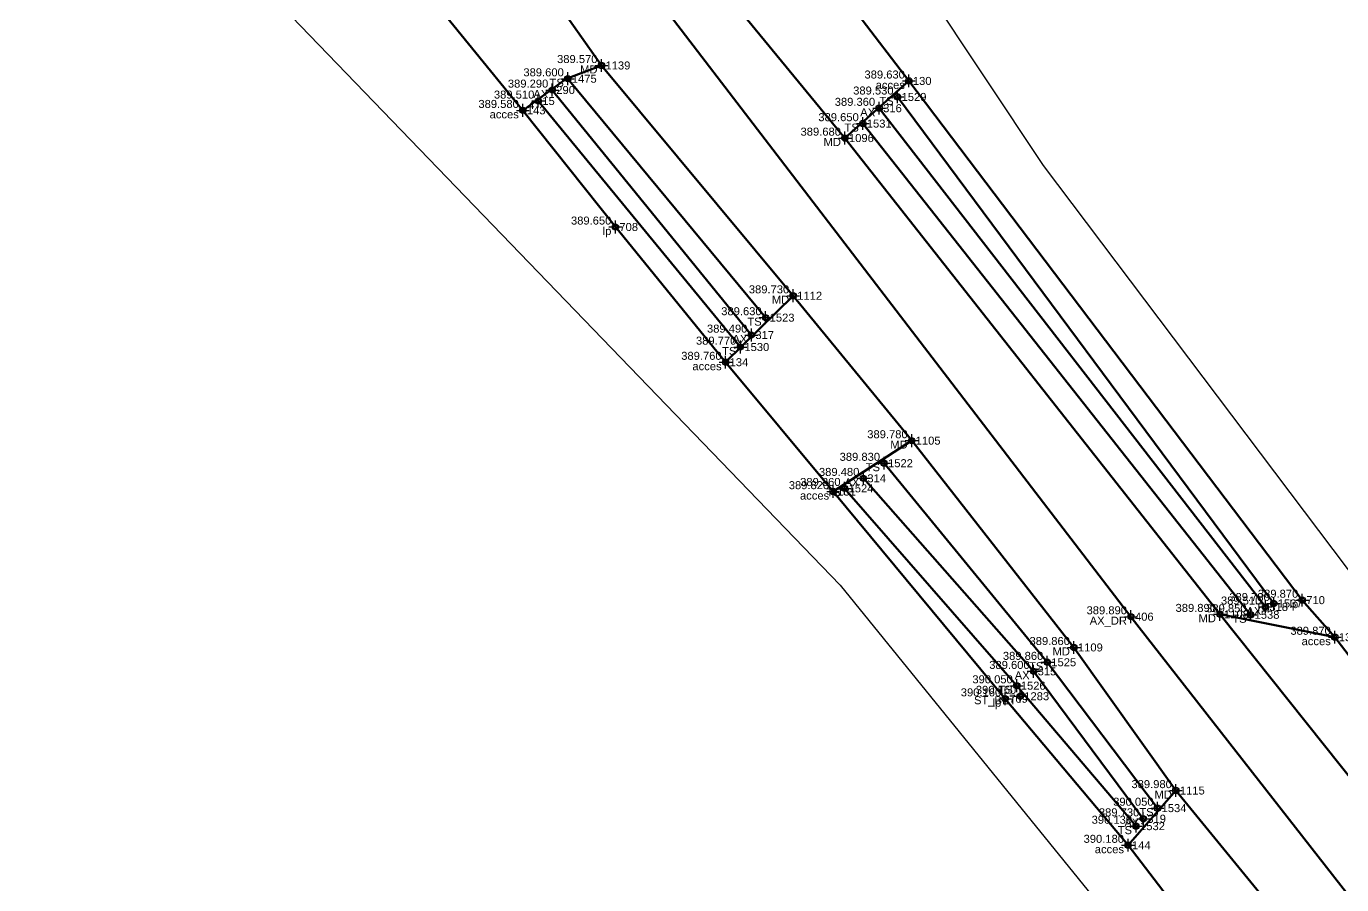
# Model space of a CAD drawing. Extents: x 396921 to 401273, y 555385 to 556691.
# Drawn here: x 400923.39 to 400964.47, y 555852.28 to 555879.1 of the extents above; entities that cross this region are included whole.
import ezdxf
from ezdxf.enums import TextEntityAlignment as Align

# ---------------------------------------------------------------- set-up
doc = ezdxf.new("R2010")
doc.units = 0
doc.header["$PDMODE"] = 34
doc.header["$PDSIZE"] = 0.2
for name, color, linetype in [('Boundary', 30, 'Continuous'), ('TOPO_CERC', 1, 'Continuous'), ('TOPO_CODE', 7, 'Continuous'), ('TOPO_ELEVATION', 7, 'Continuous'), ('TOPO_POINT_ID', 7, 'Continuous'), ('TOPO_POINTS', 7, 'Continuous'), ('TOPO_SYMBOL', 1, 'Continuous')]:
    doc.layers.add(name, color=color, linetype=linetype)
doc.layers.add('RO-LINES-LIN', color=7, linetype='Continuous', lineweight=25)
doc.styles.get("Standard").update_dxf_attribs({"font": 'arial.ttf'})

# ---------------------------------------------------------------- blocks, each defined once
blk = doc.blocks.new('PUNCTOPO')
at = {"layer": 'TOPO_CERC'}
blk.add_circle((0, 0), 0.25, dxfattribs=at)
at = {"layer": 'TOPO_SYMBOL'}
blk.add_point((0, 0), dxfattribs=at)

msp = doc.modelspace()

# ---------------------------------------------------------------- linework, layer by layer
at = {"layer": 'Boundary'}
for points in [[(400914.139, 555918.105), (400906.84, 555905.254), (400912.723, 555893.057), (400924.923, 555886.414), (400948.808, 555861.635), (400966.696, 555839.61), (400988.509, 555807.328), (400999.853, 555778.651), (401007.816, 555755.408), (401009.294, 555747.397), (400987.444, 555710.636), (400981.654, 555699.793), (400974.272, 555671.989), (400967.31, 555636.754), (400954.879, 555594.443), (400950.6, 555586.957), (400923.284, 555564.028), (400916.223, 555556.649), (400872.547, 555519.805), (400845.339, 555491.107), (400810.831, 555455.028), (400778.653, 555432.442), (400779.421, 555422.723), (400782.27, 555419.966)], [(400936.803, 555916.417), (400940.45, 555896.857), (400955.15, 555874.748), (400979.121, 555842.955), (400995.147, 555822.749), (401005.034, 555798.429), (401024.171, 555756.761), (401026.643, 555745.707), (401022.477, 555737.719), (401016.363, 555733.167), (401001.264, 555706.205), (400990.466, 555682.016), (400983.029, 555647.346), (400975.315, 555609.942)]]:
    msp.add_lwpolyline(points, dxfattribs=at)
at = {"layer": 'RO-LINES-LIN', "lineweight": 100}
for points in [[(400926.358, 555917.661, 389.16), (400924.894, 555909.885, 389.28), (400938.756, 555885.63, 389.47), (400957.891, 555860.655, 389.89), (400979.166, 555833.418, 390.33), (400989.095, 555819.7, 390.55), (400993.406, 555811.068, 390.67), (401008.031, 555776.415, 391.31), (401016.456, 555748.76, 391.64), (401014.058, 555742.784, 391.83), (401000.415, 555718.017, 392.52), (400986.501, 555691.36, 393.45), (400983.537, 555680.832, 393.92), (400978.289, 555656.588, 394.58), (400966.796, 555609.71, 395.51)], [(400928.966, 555916.78, 389.14), (400929.609, 555910.614, 389.14), (400934.881, 555897.968, 389.26), (400937.374, 555892.188, 389.31), (400940.326, 555886.971, 389.44), (400945.383, 555879.958, 389.61), (400948.957, 555875.608, 389.68), (400960.67, 555860.73, 389.89), (400966.061, 555853.965, 389.99), (400968.31, 555851.28, 390.05), (400971.505, 555846.698, 390.19), (400981.231, 555834.056, 390.32), (400984.933, 555829.418, 390.42), (400990.427, 555821.125, 390.51), (400995.421, 555811.532, 390.65)], [(400915.3, 555896.972, 389.5), (400922.281, 555902.009, 389.32), (400931.75, 555892.171, 389.27), (400937.405, 555883.476, 389.49), (400941.353, 555877.876, 389.57), (400947.342, 555870.682, 389.73), (400951.041, 555866.155, 389.78), (400956.109, 555859.694, 389.86), (400959.293, 555855.224, 389.98), (400963.043, 555850.645, 390.09), (400977.118, 555832.451, 390.27), (400987.865, 555818.424, 390.53), (400991.284, 555811.386, 390.66), (400996.31, 555798.494, 390.82), (400998.437, 555793.137, 390.91), (401006.146, 555775.774, 391.29), (401009.104, 555769.218, 391.43), (401013.91, 555747.784, 391.75)], [(400941.353, 555877.876, 389.57), (400940.245, 555877.456, 389.574), (400938.896, 555876.474, 389.58), (400935.505, 555880.65, 389.43), (400936.834, 555881.944, 389.462), (400937.405, 555883.476, 389.49)], [(400948.957, 555875.608, 389.68), (400950.954, 555877.393, 389.63), (400947.769, 555881.573, 389.61), (400945.383, 555879.958, 389.61)], [(400940.301, 555877.462, 389.6), (400940.301, 555877.462, 389.6), (400946.48, 555869.998, 389.63)], [(400964.257, 555860.015, 389.87), (400963.241, 555861.172, 389.87), (400950.954, 555877.393, 389.63)], [(400939.38, 555876.766, 389.51), (400945.691, 555869.079, 389.77), (400945.691, 555869.079, 389.77)], [(400946.035, 555869.455, 389.49), (400946.035, 555869.455, 389.49), (400939.816, 555877.109, 389.29), (400939.816, 555877.109, 389.29)], [(400950.601, 555876.893, 389.53), (400950.601, 555876.893, 389.53), (400962.349, 555861.069, 389.78), (400962.349, 555861.069, 389.78)], [(400938.896, 555876.474, 389.58), (400941.787, 555872.83, 389.65), (400945.23, 555868.605, 389.76)], [(400962.088, 555860.959, 389.51), (400950.025, 555876.54, 389.36)], [(400961.626, 555860.715, 389.85), (400949.514, 555876.06, 389.65)], [(400945.23, 555868.605, 389.76), (400947.342, 555870.682, 389.73)], [(400951.041, 555866.155, 389.78), (400948.59, 555864.564, 389.82), (400945.23, 555868.605, 389.76)], [(400950.178, 555865.45, 389.83), (400950.178, 555865.45, 389.83), (400955.277, 555859.231, 389.86), (400958.722, 555854.674, 390.05)], [(400958.275, 555854.343, 389.73), (400958.275, 555854.343, 389.73), (400954.851, 555858.948, 389.6), (400949.532, 555864.978, 389.48), (400949.532, 555864.978, 389.48)], [(400948.59, 555864.564, 389.82), (400953.962, 555858.091, 390.16), (400957.798, 555853.515, 390.18)], [(400948.945, 555864.664, 389.86), (400954.324, 555858.499, 390.05), (400958.049, 555854.111, 390.13), (400958.049, 555854.11, 390.13)], [(400966.061, 555853.965, 389.99), (400966.651, 555854.695, 390.015), (400967.748, 555855.477, 390.05), (400964.257, 555860.015, 389.87), (400960.67, 555860.73, 389.89)], [(400959.293, 555855.224, 389.98), (400957.798, 555853.515, 390.18), (400961.025, 555849.309, 390.29), (400963.043, 555850.645, 390.09)]]:
    msp.add_polyline3d(points, dxfattribs=at)

# ---------------------------------------------------------------- block references
at = {"layer": 'TOPO_POINTS'}
ref = msp.add_blockref('PUNCTOPO', (400941.353, 555877.876, 389.57), dxfattribs=dict(at, xscale=0.25, yscale=0.25, zscale=0.25))
ref.add_attrib('POINT', '1139', dxfattribs={"layer": 'TOPO_POINT_ID', "height": 0.25}).set_placement((400941.478, 555877.876, 389.57), align=Align.MIDDLE_LEFT)
ref.add_attrib('ELEVATION', '389.570', dxfattribs={"layer": 'TOPO_ELEVATION', "height": 0.25}).set_placement((400941.228, 555877.876, 389.57), align=Align.BOTTOM_RIGHT)
ref.add_attrib('CODE', 'MD', dxfattribs={"layer": 'TOPO_CODE', "height": 0.25}).set_placement((400941.228, 555877.876, 389.57), align=Align.TOP_RIGHT)
ref = msp.add_blockref('PUNCTOPO', (400940.301, 555877.462, 389.6), dxfattribs=dict(at, xscale=0.25, yscale=0.25, zscale=0.25))
ref.add_attrib('POINT', '1475', dxfattribs={"layer": 'TOPO_POINT_ID', "height": 0.25}).set_placement((400940.426, 555877.462, 389.6), align=Align.MIDDLE_LEFT)
ref.add_attrib('ELEVATION', '389.600', dxfattribs={"layer": 'TOPO_ELEVATION', "height": 0.25}).set_placement((400940.176, 555877.462, 389.6), align=Align.BOTTOM_RIGHT)
ref.add_attrib('CODE', 'TS', dxfattribs={"layer": 'TOPO_CODE', "height": 0.25}).set_placement((400940.176, 555877.462, 389.6), align=Align.TOP_RIGHT)
ref = msp.add_blockref('PUNCTOPO', (400950.954, 555877.393, 389.63), dxfattribs=dict(at, xscale=0.25, yscale=0.25, zscale=0.25))
ref.add_attrib('POINT', '130', dxfattribs={"layer": 'TOPO_POINT_ID', "height": 0.25}).set_placement((400951.079, 555877.393, 389.63), align=Align.MIDDLE_LEFT)
ref.add_attrib('ELEVATION', '389.630', dxfattribs={"layer": 'TOPO_ELEVATION', "height": 0.25}).set_placement((400950.829, 555877.393, 389.63), align=Align.BOTTOM_RIGHT)
ref.add_attrib('CODE', 'acces', dxfattribs={"layer": 'TOPO_CODE', "height": 0.25}).set_placement((400950.829, 555877.393, 389.63), align=Align.TOP_RIGHT)
ref = msp.add_blockref('PUNCTOPO', (400939.816, 555877.109, 389.29), dxfattribs=dict(at, xscale=0.25, yscale=0.25, zscale=0.25))
ref.add_attrib('POINT', '290', dxfattribs={"layer": 'TOPO_POINT_ID', "height": 0.25}).set_placement((400939.941, 555877.109, 389.29), align=Align.MIDDLE_LEFT)
ref.add_attrib('ELEVATION', '389.290', dxfattribs={"layer": 'TOPO_ELEVATION', "height": 0.25}).set_placement((400939.691, 555877.109, 389.29), align=Align.BOTTOM_RIGHT)
ref.add_attrib('CODE', 'AX', dxfattribs={"layer": 'TOPO_CODE', "height": 0.25}).set_placement((400939.691, 555877.109, 389.29), align=Align.TOP_RIGHT)
ref = msp.add_blockref('PUNCTOPO', (400950.601, 555876.893, 389.53), dxfattribs=dict(at, xscale=0.25, yscale=0.25, zscale=0.25))
ref.add_attrib('POINT', '1529', dxfattribs={"layer": 'TOPO_POINT_ID', "height": 0.25}).set_placement((400950.726, 555876.893, 389.53), align=Align.MIDDLE_LEFT)
ref.add_attrib('ELEVATION', '389.530', dxfattribs={"layer": 'TOPO_ELEVATION', "height": 0.25}).set_placement((400950.476, 555876.893, 389.53), align=Align.BOTTOM_RIGHT)
ref.add_attrib('CODE', 'TS', dxfattribs={"layer": 'TOPO_CODE', "height": 0.25}).set_placement((400950.476, 555876.893, 389.53), align=Align.TOP_RIGHT)
ref = msp.add_blockref('PUNCTOPO', (400938.896, 555876.474, 389.58), dxfattribs=dict(at, xscale=0.25, yscale=0.25, zscale=0.25))
ref.add_attrib('POINT', '143', dxfattribs={"layer": 'TOPO_POINT_ID', "height": 0.25}).set_placement((400939.021, 555876.474, 389.58), align=Align.MIDDLE_LEFT)
ref.add_attrib('ELEVATION', '389.580', dxfattribs={"layer": 'TOPO_ELEVATION', "height": 0.25}).set_placement((400938.771, 555876.474, 389.58), align=Align.BOTTOM_RIGHT)
ref.add_attrib('CODE', 'acces', dxfattribs={"layer": 'TOPO_CODE', "height": 0.25}).set_placement((400938.771, 555876.474, 389.58), align=Align.TOP_RIGHT)
ref = msp.add_blockref('PUNCTOPO', (400939.38, 555876.766, 389.51), dxfattribs=dict(at, xscale=0.25, yscale=0.25, zscale=0.25))
ref.add_attrib('POINT', '15', dxfattribs={"layer": 'TOPO_POINT_ID', "height": 0.25}).set_placement((400939.505, 555876.766, 389.51), align=Align.MIDDLE_LEFT)
ref.add_attrib('ELEVATION', '389.510', dxfattribs={"layer": 'TOPO_ELEVATION', "height": 0.25}).set_placement((400939.255, 555876.766, 389.51), align=Align.BOTTOM_RIGHT)
ref.add_attrib('CODE', '4', dxfattribs={"layer": 'TOPO_CODE', "height": 0.25}).set_placement((400939.255, 555876.766, 389.51), align=Align.TOP_RIGHT)
ref = msp.add_blockref('PUNCTOPO', (400950.025, 555876.54, 389.36), dxfattribs=dict(at, xscale=0.25, yscale=0.25, zscale=0.25))
ref.add_attrib('POINT', '316', dxfattribs={"layer": 'TOPO_POINT_ID', "height": 0.25}).set_placement((400950.15, 555876.54, 389.36), align=Align.MIDDLE_LEFT)
ref.add_attrib('ELEVATION', '389.360', dxfattribs={"layer": 'TOPO_ELEVATION', "height": 0.25}).set_placement((400949.9, 555876.54, 389.36), align=Align.BOTTOM_RIGHT)
ref.add_attrib('CODE', 'AX', dxfattribs={"layer": 'TOPO_CODE', "height": 0.25}).set_placement((400949.9, 555876.54, 389.36), align=Align.TOP_RIGHT)
ref = msp.add_blockref('PUNCTOPO', (400949.514, 555876.06, 389.65), dxfattribs=dict(at, xscale=0.25, yscale=0.25, zscale=0.25))
ref.add_attrib('POINT', '1531', dxfattribs={"layer": 'TOPO_POINT_ID', "height": 0.25}).set_placement((400949.639, 555876.06, 389.65), align=Align.MIDDLE_LEFT)
ref.add_attrib('ELEVATION', '389.650', dxfattribs={"layer": 'TOPO_ELEVATION', "height": 0.25}).set_placement((400949.389, 555876.06, 389.65), align=Align.BOTTOM_RIGHT)
ref.add_attrib('CODE', 'TS', dxfattribs={"layer": 'TOPO_CODE', "height": 0.25}).set_placement((400949.389, 555876.06, 389.65), align=Align.TOP_RIGHT)
ref = msp.add_blockref('PUNCTOPO', (400948.957, 555875.608, 389.68), dxfattribs=dict(at, xscale=0.25, yscale=0.25, zscale=0.25))
ref.add_attrib('POINT', '1096', dxfattribs={"layer": 'TOPO_POINT_ID', "height": 0.25}).set_placement((400949.082, 555875.608, 389.68), align=Align.MIDDLE_LEFT)
ref.add_attrib('ELEVATION', '389.680', dxfattribs={"layer": 'TOPO_ELEVATION', "height": 0.25}).set_placement((400948.832, 555875.608, 389.68), align=Align.BOTTOM_RIGHT)
ref.add_attrib('CODE', 'MD', dxfattribs={"layer": 'TOPO_CODE', "height": 0.25}).set_placement((400948.832, 555875.608, 389.68), align=Align.TOP_RIGHT)
ref = msp.add_blockref('PUNCTOPO', (400941.787, 555872.83, 389.65), dxfattribs=dict(at, xscale=0.25, yscale=0.25, zscale=0.25))
ref.add_attrib('POINT', '708', dxfattribs={"layer": 'TOPO_POINT_ID', "height": 0.25}).set_placement((400941.912, 555872.83, 389.65), align=Align.MIDDLE_LEFT)
ref.add_attrib('ELEVATION', '389.650', dxfattribs={"layer": 'TOPO_ELEVATION', "height": 0.25}).set_placement((400941.662, 555872.83, 389.65), align=Align.BOTTOM_RIGHT)
ref.add_attrib('CODE', 'lp', dxfattribs={"layer": 'TOPO_CODE', "height": 0.25}).set_placement((400941.662, 555872.83, 389.65), align=Align.TOP_RIGHT)
ref = msp.add_blockref('PUNCTOPO', (400947.342, 555870.682, 389.73), dxfattribs=dict(at, xscale=0.25, yscale=0.25, zscale=0.25))
ref.add_attrib('POINT', '1112', dxfattribs={"layer": 'TOPO_POINT_ID', "height": 0.25}).set_placement((400947.467, 555870.682, 389.73), align=Align.MIDDLE_LEFT)
ref.add_attrib('ELEVATION', '389.730', dxfattribs={"layer": 'TOPO_ELEVATION', "height": 0.25}).set_placement((400947.217, 555870.682, 389.73), align=Align.BOTTOM_RIGHT)
ref.add_attrib('CODE', 'MD', dxfattribs={"layer": 'TOPO_CODE', "height": 0.25}).set_placement((400947.217, 555870.682, 389.73), align=Align.TOP_RIGHT)
ref = msp.add_blockref('PUNCTOPO', (400946.48, 555869.998, 389.63), dxfattribs=dict(at, xscale=0.25, yscale=0.25, zscale=0.25))
ref.add_attrib('POINT', '1523', dxfattribs={"layer": 'TOPO_POINT_ID', "height": 0.25}).set_placement((400946.605, 555869.998, 389.63), align=Align.MIDDLE_LEFT)
ref.add_attrib('ELEVATION', '389.630', dxfattribs={"layer": 'TOPO_ELEVATION', "height": 0.25}).set_placement((400946.355, 555869.998, 389.63), align=Align.BOTTOM_RIGHT)
ref.add_attrib('CODE', 'TS', dxfattribs={"layer": 'TOPO_CODE', "height": 0.25}).set_placement((400946.355, 555869.998, 389.63), align=Align.TOP_RIGHT)
ref = msp.add_blockref('PUNCTOPO', (400946.035, 555869.455, 389.49), dxfattribs=dict(at, xscale=0.25, yscale=0.25, zscale=0.25))
ref.add_attrib('POINT', '317', dxfattribs={"layer": 'TOPO_POINT_ID', "height": 0.25}).set_placement((400946.16, 555869.455, 389.49), align=Align.MIDDLE_LEFT)
ref.add_attrib('ELEVATION', '389.490', dxfattribs={"layer": 'TOPO_ELEVATION', "height": 0.25}).set_placement((400945.91, 555869.455, 389.49), align=Align.BOTTOM_RIGHT)
ref.add_attrib('CODE', 'AX', dxfattribs={"layer": 'TOPO_CODE', "height": 0.25}).set_placement((400945.91, 555869.455, 389.49), align=Align.TOP_RIGHT)
ref = msp.add_blockref('PUNCTOPO', (400945.691, 555869.079, 389.77), dxfattribs=dict(at, xscale=0.25, yscale=0.25, zscale=0.25))
ref.add_attrib('POINT', '1530', dxfattribs={"layer": 'TOPO_POINT_ID', "height": 0.25}).set_placement((400945.816, 555869.079, 389.77), align=Align.MIDDLE_LEFT)
ref.add_attrib('ELEVATION', '389.770', dxfattribs={"layer": 'TOPO_ELEVATION', "height": 0.25}).set_placement((400945.566, 555869.079, 389.77), align=Align.BOTTOM_RIGHT)
ref.add_attrib('CODE', 'TS', dxfattribs={"layer": 'TOPO_CODE', "height": 0.25}).set_placement((400945.566, 555869.079, 389.77), align=Align.TOP_RIGHT)
ref = msp.add_blockref('PUNCTOPO', (400945.23, 555868.605, 389.76), dxfattribs=dict(at, xscale=0.25, yscale=0.25, zscale=0.25))
ref.add_attrib('POINT', '134', dxfattribs={"layer": 'TOPO_POINT_ID', "height": 0.25}).set_placement((400945.355, 555868.605, 389.76), align=Align.MIDDLE_LEFT)
ref.add_attrib('ELEVATION', '389.760', dxfattribs={"layer": 'TOPO_ELEVATION', "height": 0.25}).set_placement((400945.105, 555868.605, 389.76), align=Align.BOTTOM_RIGHT)
ref.add_attrib('CODE', 'acces', dxfattribs={"layer": 'TOPO_CODE', "height": 0.25}).set_placement((400945.105, 555868.605, 389.76), align=Align.TOP_RIGHT)
ref = msp.add_blockref('PUNCTOPO', (400951.041, 555866.155, 389.78), dxfattribs=dict(at, xscale=0.25, yscale=0.25, zscale=0.25))
ref.add_attrib('POINT', '1105', dxfattribs={"layer": 'TOPO_POINT_ID', "height": 0.25}).set_placement((400951.166, 555866.155, 389.78), align=Align.MIDDLE_LEFT)
ref.add_attrib('ELEVATION', '389.780', dxfattribs={"layer": 'TOPO_ELEVATION', "height": 0.25}).set_placement((400950.916, 555866.155, 389.78), align=Align.BOTTOM_RIGHT)
ref.add_attrib('CODE', 'MD', dxfattribs={"layer": 'TOPO_CODE', "height": 0.25}).set_placement((400950.916, 555866.155, 389.78), align=Align.TOP_RIGHT)
ref = msp.add_blockref('PUNCTOPO', (400950.178, 555865.45, 389.83), dxfattribs=dict(at, xscale=0.25, yscale=0.25, zscale=0.25))
ref.add_attrib('POINT', '1522', dxfattribs={"layer": 'TOPO_POINT_ID', "height": 0.25}).set_placement((400950.303, 555865.45, 389.83), align=Align.MIDDLE_LEFT)
ref.add_attrib('ELEVATION', '389.830', dxfattribs={"layer": 'TOPO_ELEVATION', "height": 0.25}).set_placement((400950.053, 555865.45, 389.83), align=Align.BOTTOM_RIGHT)
ref.add_attrib('CODE', 'TS', dxfattribs={"layer": 'TOPO_CODE', "height": 0.25}).set_placement((400950.053, 555865.45, 389.83), align=Align.TOP_RIGHT)
ref = msp.add_blockref('PUNCTOPO', (400949.532, 555864.978, 389.48), dxfattribs=dict(at, xscale=0.25, yscale=0.25, zscale=0.25))
ref.add_attrib('POINT', '314', dxfattribs={"layer": 'TOPO_POINT_ID', "height": 0.25}).set_placement((400949.657, 555864.978, 389.48), align=Align.MIDDLE_LEFT)
ref.add_attrib('ELEVATION', '389.480', dxfattribs={"layer": 'TOPO_ELEVATION', "height": 0.25}).set_placement((400949.407, 555864.978, 389.48), align=Align.BOTTOM_RIGHT)
ref.add_attrib('CODE', 'AX', dxfattribs={"layer": 'TOPO_CODE', "height": 0.25}).set_placement((400949.407, 555864.978, 389.48), align=Align.TOP_RIGHT)
ref = msp.add_blockref('PUNCTOPO', (400948.59, 555864.564, 389.82), dxfattribs=dict(at, xscale=0.25, yscale=0.25, zscale=0.25))
ref.add_attrib('POINT', '131', dxfattribs={"layer": 'TOPO_POINT_ID', "height": 0.25}).set_placement((400948.715, 555864.564, 389.82), align=Align.MIDDLE_LEFT)
ref.add_attrib('ELEVATION', '389.820', dxfattribs={"layer": 'TOPO_ELEVATION', "height": 0.25}).set_placement((400948.465, 555864.564, 389.82), align=Align.BOTTOM_RIGHT)
ref.add_attrib('CODE', 'acces', dxfattribs={"layer": 'TOPO_CODE', "height": 0.25}).set_placement((400948.465, 555864.564, 389.82), align=Align.TOP_RIGHT)
ref = msp.add_blockref('PUNCTOPO', (400948.945, 555864.664, 389.86), dxfattribs=dict(at, xscale=0.25, yscale=0.25, zscale=0.25))
ref.add_attrib('POINT', '1524', dxfattribs={"layer": 'TOPO_POINT_ID', "height": 0.25}).set_placement((400949.07, 555864.664, 389.86), align=Align.MIDDLE_LEFT)
ref.add_attrib('ELEVATION', '389.860', dxfattribs={"layer": 'TOPO_ELEVATION', "height": 0.25}).set_placement((400948.82, 555864.664, 389.86), align=Align.BOTTOM_RIGHT)
ref.add_attrib('CODE', 'TS', dxfattribs={"layer": 'TOPO_CODE', "height": 0.25}).set_placement((400948.82, 555864.664, 389.86), align=Align.TOP_RIGHT)
ref = msp.add_blockref('PUNCTOPO', (400962.088, 555860.959, 389.51), dxfattribs=dict(at, xscale=0.25, yscale=0.25, zscale=0.25))
ref.add_attrib('POINT', '318', dxfattribs={"layer": 'TOPO_POINT_ID', "height": 0.25}).set_placement((400962.213, 555860.959, 389.51), align=Align.MIDDLE_LEFT)
ref.add_attrib('ELEVATION', '389.510', dxfattribs={"layer": 'TOPO_ELEVATION', "height": 0.25}).set_placement((400961.963, 555860.959, 389.51), align=Align.BOTTOM_RIGHT)
ref.add_attrib('CODE', 'AX', dxfattribs={"layer": 'TOPO_CODE', "height": 0.25}).set_placement((400961.963, 555860.959, 389.51), align=Align.TOP_RIGHT)
ref = msp.add_blockref('PUNCTOPO', (400962.349, 555861.069, 389.78), dxfattribs=dict(at, xscale=0.25, yscale=0.25, zscale=0.25))
ref.add_attrib('POINT', '1537', dxfattribs={"layer": 'TOPO_POINT_ID', "height": 0.25}).set_placement((400962.474, 555861.069, 389.78), align=Align.MIDDLE_LEFT)
ref.add_attrib('ELEVATION', '389.780', dxfattribs={"layer": 'TOPO_ELEVATION', "height": 0.25}).set_placement((400962.224, 555861.069, 389.78), align=Align.BOTTOM_RIGHT)
ref.add_attrib('CODE', 'TS', dxfattribs={"layer": 'TOPO_CODE', "height": 0.25}).set_placement((400962.224, 555861.069, 389.78), align=Align.TOP_RIGHT)
ref = msp.add_blockref('PUNCTOPO', (400963.241, 555861.172, 389.87), dxfattribs=dict(at, xscale=0.25, yscale=0.25, zscale=0.25))
ref.add_attrib('POINT', '710', dxfattribs={"layer": 'TOPO_POINT_ID', "height": 0.25}).set_placement((400963.366, 555861.172, 389.87), align=Align.MIDDLE_LEFT)
ref.add_attrib('ELEVATION', '389.870', dxfattribs={"layer": 'TOPO_ELEVATION', "height": 0.25}).set_placement((400963.116, 555861.172, 389.87), align=Align.BOTTOM_RIGHT)
ref.add_attrib('CODE', 'lp', dxfattribs={"layer": 'TOPO_CODE', "height": 0.25}).set_placement((400963.116, 555861.172, 389.87), align=Align.TOP_RIGHT)
ref = msp.add_blockref('PUNCTOPO', (400957.891, 555860.655, 389.89), dxfattribs=dict(at, xscale=0.25, yscale=0.25, zscale=0.25))
ref.add_attrib('POINT', '406', dxfattribs={"layer": 'TOPO_POINT_ID', "height": 0.25}).set_placement((400958.016, 555860.655, 389.89), align=Align.MIDDLE_LEFT)
ref.add_attrib('ELEVATION', '389.890', dxfattribs={"layer": 'TOPO_ELEVATION', "height": 0.25}).set_placement((400957.766, 555860.655, 389.89), align=Align.BOTTOM_RIGHT)
ref.add_attrib('CODE', 'AX_DR', dxfattribs={"layer": 'TOPO_CODE', "height": 0.25}).set_placement((400957.766, 555860.655, 389.89), align=Align.TOP_RIGHT)
ref = msp.add_blockref('PUNCTOPO', (400960.67, 555860.73, 389.89), dxfattribs=dict(at, xscale=0.25, yscale=0.25, zscale=0.25))
ref.add_attrib('POINT', '1108', dxfattribs={"layer": 'TOPO_POINT_ID', "height": 0.25}).set_placement((400960.795, 555860.73, 389.89), align=Align.MIDDLE_LEFT)
ref.add_attrib('ELEVATION', '389.890', dxfattribs={"layer": 'TOPO_ELEVATION', "height": 0.25}).set_placement((400960.545, 555860.73, 389.89), align=Align.BOTTOM_RIGHT)
ref.add_attrib('CODE', 'MD', dxfattribs={"layer": 'TOPO_CODE', "height": 0.25}).set_placement((400960.545, 555860.73, 389.89), align=Align.TOP_RIGHT)
ref = msp.add_blockref('PUNCTOPO', (400961.626, 555860.715, 389.85), dxfattribs=dict(at, xscale=0.25, yscale=0.25, zscale=0.25))
ref.add_attrib('POINT', '1538', dxfattribs={"layer": 'TOPO_POINT_ID', "height": 0.25}).set_placement((400961.751, 555860.715, 389.85), align=Align.MIDDLE_LEFT)
ref.add_attrib('ELEVATION', '389.850', dxfattribs={"layer": 'TOPO_ELEVATION', "height": 0.25}).set_placement((400961.501, 555860.715, 389.85), align=Align.BOTTOM_RIGHT)
ref.add_attrib('CODE', 'TS', dxfattribs={"layer": 'TOPO_CODE', "height": 0.25}).set_placement((400961.501, 555860.715, 389.85), align=Align.TOP_RIGHT)
ref = msp.add_blockref('PUNCTOPO', (400964.257, 555860.015, 389.87), dxfattribs=dict(at, xscale=0.25, yscale=0.25, zscale=0.25))
ref.add_attrib('POINT', '132', dxfattribs={"layer": 'TOPO_POINT_ID', "height": 0.25}).set_placement((400964.382, 555860.015, 389.87), align=Align.MIDDLE_LEFT)
ref.add_attrib('ELEVATION', '389.870', dxfattribs={"layer": 'TOPO_ELEVATION', "height": 0.25}).set_placement((400964.132, 555860.015, 389.87), align=Align.BOTTOM_RIGHT)
ref.add_attrib('CODE', 'acces', dxfattribs={"layer": 'TOPO_CODE', "height": 0.25}).set_placement((400964.132, 555860.015, 389.87), align=Align.TOP_RIGHT)
ref = msp.add_blockref('PUNCTOPO', (400956.109, 555859.694, 389.86), dxfattribs=dict(at, xscale=0.25, yscale=0.25, zscale=0.25))
ref.add_attrib('POINT', '1109', dxfattribs={"layer": 'TOPO_POINT_ID', "height": 0.25}).set_placement((400956.234, 555859.694, 389.86), align=Align.MIDDLE_LEFT)
ref.add_attrib('ELEVATION', '389.860', dxfattribs={"layer": 'TOPO_ELEVATION', "height": 0.25}).set_placement((400955.984, 555859.694, 389.86), align=Align.BOTTOM_RIGHT)
ref.add_attrib('CODE', 'MD', dxfattribs={"layer": 'TOPO_CODE', "height": 0.25}).set_placement((400955.984, 555859.694, 389.86), align=Align.TOP_RIGHT)
ref = msp.add_blockref('PUNCTOPO', (400955.277, 555859.231, 389.86), dxfattribs=dict(at, xscale=0.25, yscale=0.25, zscale=0.25))
ref.add_attrib('POINT', '1525', dxfattribs={"layer": 'TOPO_POINT_ID', "height": 0.25}).set_placement((400955.402, 555859.231, 389.86), align=Align.MIDDLE_LEFT)
ref.add_attrib('ELEVATION', '389.860', dxfattribs={"layer": 'TOPO_ELEVATION', "height": 0.25}).set_placement((400955.152, 555859.231, 389.86), align=Align.BOTTOM_RIGHT)
ref.add_attrib('CODE', 'TS', dxfattribs={"layer": 'TOPO_CODE', "height": 0.25}).set_placement((400955.152, 555859.231, 389.86), align=Align.TOP_RIGHT)
ref = msp.add_blockref('PUNCTOPO', (400954.851, 555858.948, 389.6), dxfattribs=dict(at, xscale=0.25, yscale=0.25, zscale=0.25))
ref.add_attrib('POINT', '315', dxfattribs={"layer": 'TOPO_POINT_ID', "height": 0.25}).set_placement((400954.976, 555858.948, 389.6), align=Align.MIDDLE_LEFT)
ref.add_attrib('ELEVATION', '389.600', dxfattribs={"layer": 'TOPO_ELEVATION', "height": 0.25}).set_placement((400954.726, 555858.948, 389.6), align=Align.BOTTOM_RIGHT)
ref.add_attrib('CODE', 'AX', dxfattribs={"layer": 'TOPO_CODE', "height": 0.25}).set_placement((400954.726, 555858.948, 389.6), align=Align.TOP_RIGHT)
ref = msp.add_blockref('PUNCTOPO', (400954.324, 555858.499, 390.05), dxfattribs=dict(at, xscale=0.25, yscale=0.25, zscale=0.25))
ref.add_attrib('POINT', '1526', dxfattribs={"layer": 'TOPO_POINT_ID', "height": 0.25}).set_placement((400954.449, 555858.499, 390.05), align=Align.MIDDLE_LEFT)
ref.add_attrib('ELEVATION', '390.050', dxfattribs={"layer": 'TOPO_ELEVATION', "height": 0.25}).set_placement((400954.199, 555858.499, 390.05), align=Align.BOTTOM_RIGHT)
ref.add_attrib('CODE', 'TS', dxfattribs={"layer": 'TOPO_CODE', "height": 0.25}).set_placement((400954.199, 555858.499, 390.05), align=Align.TOP_RIGHT)
ref = msp.add_blockref('PUNCTOPO', (400953.962, 555858.091, 390.16), dxfattribs=dict(at, xscale=0.25, yscale=0.25, zscale=0.25))
ref.add_attrib('POINT', '709', dxfattribs={"layer": 'TOPO_POINT_ID', "height": 0.25}).set_placement((400954.087, 555858.091, 390.16), align=Align.MIDDLE_LEFT)
ref.add_attrib('ELEVATION', '390.160', dxfattribs={"layer": 'TOPO_ELEVATION', "height": 0.25}).set_placement((400953.837, 555858.091, 390.16), align=Align.BOTTOM_RIGHT)
ref.add_attrib('CODE', 'lp', dxfattribs={"layer": 'TOPO_CODE', "height": 0.25}).set_placement((400953.837, 555858.091, 390.16), align=Align.TOP_RIGHT)
ref = msp.add_blockref('PUNCTOPO', (400954.433, 555858.17, 390.16), dxfattribs=dict(at, xscale=0.25, yscale=0.25, zscale=0.25))
ref.add_attrib('POINT', '1283', dxfattribs={"layer": 'TOPO_POINT_ID', "height": 0.25}).set_placement((400954.558, 555858.17, 390.16), align=Align.MIDDLE_LEFT)
ref.add_attrib('ELEVATION', '390.160', dxfattribs={"layer": 'TOPO_ELEVATION', "height": 0.25}).set_placement((400954.308, 555858.17, 390.16), align=Align.BOTTOM_RIGHT)
ref.add_attrib('CODE', 'ST_BET', dxfattribs={"layer": 'TOPO_CODE', "height": 0.25}).set_placement((400954.308, 555858.17, 390.16), align=Align.TOP_RIGHT)
ref = msp.add_blockref('PUNCTOPO', (400959.293, 555855.224, 389.98), dxfattribs=dict(at, xscale=0.25, yscale=0.25, zscale=0.25))
ref.add_attrib('POINT', '1115', dxfattribs={"layer": 'TOPO_POINT_ID', "height": 0.25}).set_placement((400959.418, 555855.224, 389.98), align=Align.MIDDLE_LEFT)
ref.add_attrib('ELEVATION', '389.980', dxfattribs={"layer": 'TOPO_ELEVATION', "height": 0.25}).set_placement((400959.168, 555855.224, 389.98), align=Align.BOTTOM_RIGHT)
ref.add_attrib('CODE', 'MD', dxfattribs={"layer": 'TOPO_CODE', "height": 0.25}).set_placement((400959.168, 555855.224, 389.98), align=Align.TOP_RIGHT)
ref = msp.add_blockref('PUNCTOPO', (400958.722, 555854.674, 390.05), dxfattribs=dict(at, xscale=0.25, yscale=0.25, zscale=0.25))
ref.add_attrib('POINT', '1534', dxfattribs={"layer": 'TOPO_POINT_ID', "height": 0.25}).set_placement((400958.847, 555854.674, 390.05), align=Align.MIDDLE_LEFT)
ref.add_attrib('ELEVATION', '390.050', dxfattribs={"layer": 'TOPO_ELEVATION', "height": 0.25}).set_placement((400958.597, 555854.674, 390.05), align=Align.BOTTOM_RIGHT)
ref.add_attrib('CODE', 'TS', dxfattribs={"layer": 'TOPO_CODE', "height": 0.25}).set_placement((400958.597, 555854.674, 390.05), align=Align.TOP_RIGHT)
ref = msp.add_blockref('PUNCTOPO', (400958.275, 555854.343, 389.73), dxfattribs=dict(at, xscale=0.25, yscale=0.25, zscale=0.25))
ref.add_attrib('POINT', '319', dxfattribs={"layer": 'TOPO_POINT_ID', "height": 0.25}).set_placement((400958.4, 555854.343, 389.73), align=Align.MIDDLE_LEFT)
ref.add_attrib('ELEVATION', '389.730', dxfattribs={"layer": 'TOPO_ELEVATION', "height": 0.25}).set_placement((400958.15, 555854.343, 389.73), align=Align.BOTTOM_RIGHT)
ref.add_attrib('CODE', 'AX', dxfattribs={"layer": 'TOPO_CODE', "height": 0.25}).set_placement((400958.15, 555854.343, 389.73), align=Align.TOP_RIGHT)
ref = msp.add_blockref('PUNCTOPO', (400958.049, 555854.111, 390.13), dxfattribs=dict(at, xscale=0.25, yscale=0.25, zscale=0.25))
ref.add_attrib('POINT', '1532', dxfattribs={"layer": 'TOPO_POINT_ID', "height": 0.25}).set_placement((400958.174, 555854.111, 390.13), align=Align.MIDDLE_LEFT)
ref.add_attrib('ELEVATION', '390.130', dxfattribs={"layer": 'TOPO_ELEVATION', "height": 0.25}).set_placement((400957.924, 555854.111, 390.13), align=Align.BOTTOM_RIGHT)
ref.add_attrib('CODE', 'TS', dxfattribs={"layer": 'TOPO_CODE', "height": 0.25}).set_placement((400957.924, 555854.111, 390.13), align=Align.TOP_RIGHT)
ref = msp.add_blockref('PUNCTOPO', (400957.798, 555853.515, 390.18), dxfattribs=dict(at, xscale=0.25, yscale=0.25, zscale=0.25))
ref.add_attrib('POINT', '144', dxfattribs={"layer": 'TOPO_POINT_ID', "height": 0.25}).set_placement((400957.923, 555853.515, 390.18), align=Align.MIDDLE_LEFT)
ref.add_attrib('ELEVATION', '390.180', dxfattribs={"layer": 'TOPO_ELEVATION', "height": 0.25}).set_placement((400957.673, 555853.515, 390.18), align=Align.BOTTOM_RIGHT)
ref.add_attrib('CODE', 'acces', dxfattribs={"layer": 'TOPO_CODE', "height": 0.25}).set_placement((400957.673, 555853.515, 390.18), align=Align.TOP_RIGHT)

doc.saveas('drawing.dxf')
